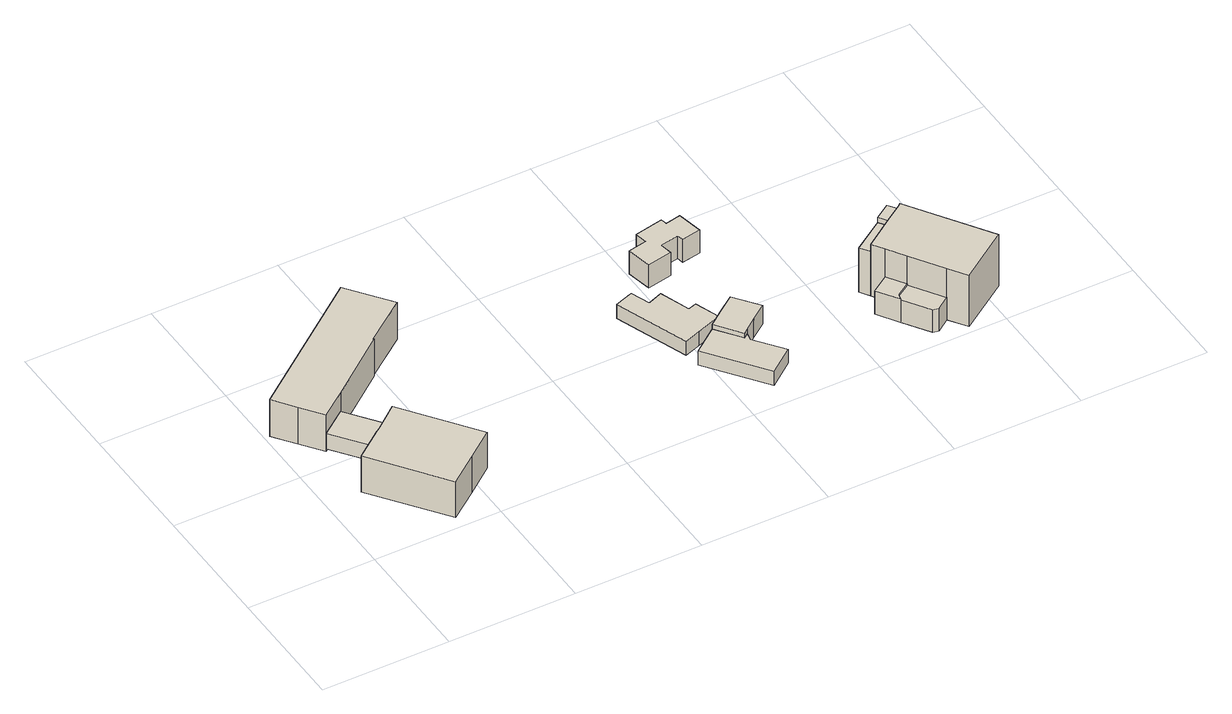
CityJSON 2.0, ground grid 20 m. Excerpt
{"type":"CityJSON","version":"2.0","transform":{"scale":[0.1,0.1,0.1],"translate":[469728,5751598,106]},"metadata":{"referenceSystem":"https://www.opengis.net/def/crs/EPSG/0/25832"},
"CityObjects":{
"building1":{"type":"Building","attributes":{"Gemeindeschluessel":"05754044","function":"31001_1210"},"address":[{"country":"Germany","locality":"Verl","thoroughfareNumber":"76","thoroughfareName":"Sankt-Heinrich-Straße"}],"children":["building1-1","building1-2"]},
"building1-1":{"type":"BuildingPart","attributes":{"BezugspunktDach":"2000","measuredHeight":9.11},"parents":["building1"],"geometry":[{"type":"Solid","lod":"1","boundaries":[[[[0,1,2,3,4,5,6]],[[7,8,9,10,11,12,13]],[[7,13,6,5]],[[8,7,5,4]],[[9,8,4,3]],[[10,9,3,2]],[[11,10,2,1]],[[12,11,1,0]],[[13,12,0,6]]]]}]},
"building1-2":{"type":"BuildingPart","attributes":{"BezugspunktDach":"2000","measuredHeight":2.84},"address":[{"country":"Germany","locality":"Verl","thoroughfareNumber":"76","thoroughfareName":"Sankt-Heinrich-Straße"}],"parents":["building1"],"geometry":[{"type":"Solid","lod":"1","boundaries":[[[[14,15,16,17]],[[18,19,20,21]],[[18,21,17,16]],[[19,18,16,15]],[[20,19,15,14]],[[21,20,14,17]]]]}]},
"building2":{"type":"Building","attributes":{"Gemeindeschluessel":"05754044","BezugspunktDach":"2000","function":"31001_2726","measuredHeight":8.17},"address":[{"country":"Germany","locality":"Verl","thoroughfareNumber":"76","thoroughfareName":"Sankt-Heinrich-Straße"}],"geometry":[{"type":"Solid","lod":"1","boundaries":[[[[22,23,24,25,26,27,28,29,30]],[[31,32,33,34,35,36,37,38,39]],[[31,39,30,29]],[[32,31,29,28]],[[33,32,28,27]],[[34,33,27,26]],[[35,34,26,25]],[[36,35,25,24]],[[37,36,24,23]],[[38,37,23,22]],[[39,38,22,30]]]]}]},
"building3":{"type":"Building","attributes":{"Gemeindeschluessel":"05754044","BezugspunktDach":"2000","function":"31001_2724","measuredHeight":3.94},"address":[{"country":"Germany","locality":"Verl","thoroughfareNumber":"82","thoroughfareName":"Sankt-Heinrich-Straße"}],"geometry":[{"type":"Solid","lod":"1","boundaries":[[[[40,41,42,43,44,45,46,47,48,49]],[[50,51,52,53,54,55,56,57,58,59]],[[50,59,49,48]],[[51,50,48,47]],[[52,51,47,46]],[[53,52,46,45]],[[54,53,45,44]],[[55,54,44,43]],[[56,55,43,42]],[[57,56,42,41]],[[58,57,41,40]],[[59,58,40,49]]]]}]},
"building4":{"type":"Building","attributes":{"Gemeindeschluessel":"05754044","function":"51009_1611"},"address":[{"country":"Germany"}],"children":["building4-1","building4-2"]},
"building4-1":{"type":"BuildingPart","attributes":{"BezugspunktDach":"2000","measuredHeight":2.45},"parents":["building4"],"geometry":[{"type":"Solid","lod":"1","boundaries":[[[[60,61,62,63,64,65,66]],[[67,68,69,70,71,72,73]],[[67,73,66,65]],[[68,67,65,64]],[[69,68,64,63]],[[70,69,63,62]],[[71,70,62,61]],[[72,71,61,60]],[[73,72,60,66]]]]}]},
"building4-2":{"type":"BuildingPart","attributes":{"BezugspunktDach":"2000","measuredHeight":4.18},"parents":["building4"],"geometry":[{"type":"Solid","lod":"1","boundaries":[[[[74,75,76,77,78,79,80]],[[67,73,81,82,83,84,68]],[[67,68,80,79]],[[73,67,79,78]],[[81,73,78,77]],[[82,81,77,76]],[[83,82,76,75]],[[84,83,75,74]],[[68,84,74,80]]]]}]},
"building5":{"type":"Building","attributes":{"Gemeindeschluessel":"05754044","BezugspunktDach":"2000","function":"31001_1313","measuredHeight":4.06},"address":[{"country":"Germany","locality":"Verl","thoroughfareNumber":"82","thoroughfareName":"Sankt-Heinrich-Straße"}],"geometry":[{"type":"Solid","lod":"1","boundaries":[[[[85,86,87,88,89,90,91,92,93,94,95,96]],[[97,98,99,100,101,102,103,104,105,106,107,108]],[[97,108,96,95]],[[98,97,95,94]],[[99,98,94,93]],[[100,99,93,92]],[[101,100,92,91]],[[102,101,91,90]],[[103,102,90,89]],[[104,103,89,88]],[[105,104,88,87]],[[106,105,87,86]],[[107,106,86,85]],[[108,107,85,96]]]]}]},
"building6":{"type":"Building","attributes":{"Gemeindeschluessel":"05754044","BezugspunktDach":"2000","function":"51009_1610","measuredHeight":4.19},"address":[{"country":"Germany"}],"geometry":[{"type":"Solid","lod":"1","boundaries":[[[[109,110,111,112,113]],[[114,115,116,117,118]],[[114,118,113,112]],[[115,114,112,111]],[[116,115,111,110]],[[117,116,110,109]],[[118,117,109,113]]]]}]},
"building7":{"type":"Building","attributes":{"Gemeindeschluessel":"05754044","function":"31001_1010"},"address":[{"country":"Germany","locality":"Verl","thoroughfareNumber":"82","thoroughfareName":"Sankt-Heinrich-Straße"}],"children":["building7-1","building7-2","building7-3"]},
"building7-1":{"type":"BuildingPart","attributes":{"BezugspunktDach":"2000","measuredHeight":10.51},"parents":["building7"],"geometry":[{"type":"Solid","lod":"1","boundaries":[[[[119,120,121,122,123,124,125,126,127]],[[128,129,117,116,130,131,132,133,134]],[[128,134,127,126]],[[129,128,126,125]],[[117,129,125,124]],[[116,117,124,123]],[[130,116,123,122]],[[131,130,122,121]],[[132,131,121,120]],[[133,132,120,119]],[[134,133,119,127]]]]}]},
"building7-2":{"type":"BuildingPart","attributes":{"BezugspunktDach":"2000","measuredHeight":7.96},"parents":["building7"],"geometry":[{"type":"Solid","lod":"1","boundaries":[[[[135,136,137,138]],[[130,139,140,131]],[[130,131,138,137]],[[139,130,137,136]],[[140,139,136,135]],[[131,140,135,138]]]]}]},
"building7-3":{"type":"BuildingPart","attributes":{"BezugspunktDach":"2100","measuredHeight":3.92},"address":[{"country":"Germany","locality":"Verl","thoroughfareNumber":"82","thoroughfareName":"Sankt-Heinrich-Straße"}],"parents":["building7"],"geometry":[{"type":"Solid","lod":"1","boundaries":[[[[141,142,143,144,145,146]],[[147,148,114,118,117,129]],[[147,129,146,145]],[[148,147,145,144]],[[114,148,144,143]],[[118,114,143,142]],[[117,118,142,141]],[[129,117,141,146]]]]}]},
"building8":{"type":"Building","attributes":{"Gemeindeschluessel":"05754044","BezugspunktDach":"2000","function":"51009_1610","measuredHeight":9.46},"address":[{"country":"Germany"}],"geometry":[{"type":"Solid","lod":"1","boundaries":[[[[149,150,151,152]],[[153,154,155,156]],[[153,156,152,151]],[[154,153,151,150]],[[155,154,150,149]],[[156,155,149,152]]]]}]}
},
"vertices":[
[229,85,72],[145,198,72],[106,167,72],[100,163,72],[55,129,72],[139,17,72],[184,51,72],[139,17,8],[55,129,8],[100,163,8],[106,167,8],[145,198,8],[229,85,8],[184,51,8],
[99,259,38],[59,229,38],[106,167,38],[145,198,38],[106,167,10],[59,229,10],[99,259,10],[145,198,10],
[196,333,71],[195,334,71],[262,384,71],[237,417,71],[212,450,71],[9,296,71],[34,262,71],[59,229,71],[99,259,71],[59,229,5],[34,262,5],[9,296,5],[212,450,5],[237,417,5],[262,384,5],[195,334,5],[196,333,5],[99,259,5],
[566,275,34],[540,266,34],[582,151,34],[608,160,34],[647,174,34],[633,212,34],[620,208,34],[603,255,34],[580,246,34],[569,276,34],[580,246,9],[603,255,9],[620,208,9],[633,212,9],[647,174,9],[608,160,9],[582,151,9],[540,266,9],[566,275,9],[569,276,9],
[585,124,35],[653,34,35],[693,65,35],[659,109,35],[661,121,35],[654,116,35],[625,154,35],[654,116,10],[661,121,10],[659,109,10],[693,65,10],[653,34,10],[585,124,10],[625,154,10],
[680,135,43],[705,154,43],[676,192,43],[650,173,43],[625,154,43],[654,116,43],[661,121,43],[650,173,10],[676,192,10],[705,154,10],[680,135,10],
[628,363,50],[632,344,50],[602,338,50],[610,299,50],[649,306,50],[646,326,50],[675,332,50],[677,322,50],[707,327,50],[699,367,50],[675,362,50],[673,372,50],[675,362,9],[699,367,9],[707,327,9],[677,322,9],[675,332,9],[646,326,9],[649,306,9],[610,299,9],[602,338,9],[632,344,9],[628,363,9],[673,372,9],
[891,81,55],[872,109,55],[845,91,55],[867,58,55],[869,67,55],[867,58,13],[845,91,13],[872,109,13],[891,81,13],[869,67,13],
[938,181,105],[933,177,105],[909,161,105],[860,127,105],[872,109,105],[891,81,105],[924,31,105],[943,3,105],[1021,56,105],[943,3,13],[924,31,13],[860,127,13],[909,161,13],[933,177,13],[938,181,13],[1021,56,13],
[899,175,92],[850,142,92],[860,127,92],[909,161,92],[850,142,13],[899,175,13],
[891,81,53],[869,67,53],[867,58,53],[894,18,53],[903,16,53],[924,31,53],[903,16,13],[894,18,13],
[923,191,101],[899,175,101],[909,161,101],[933,177,101],[909,161,14],[899,175,14],[923,191,14],[933,177,14]
]}
